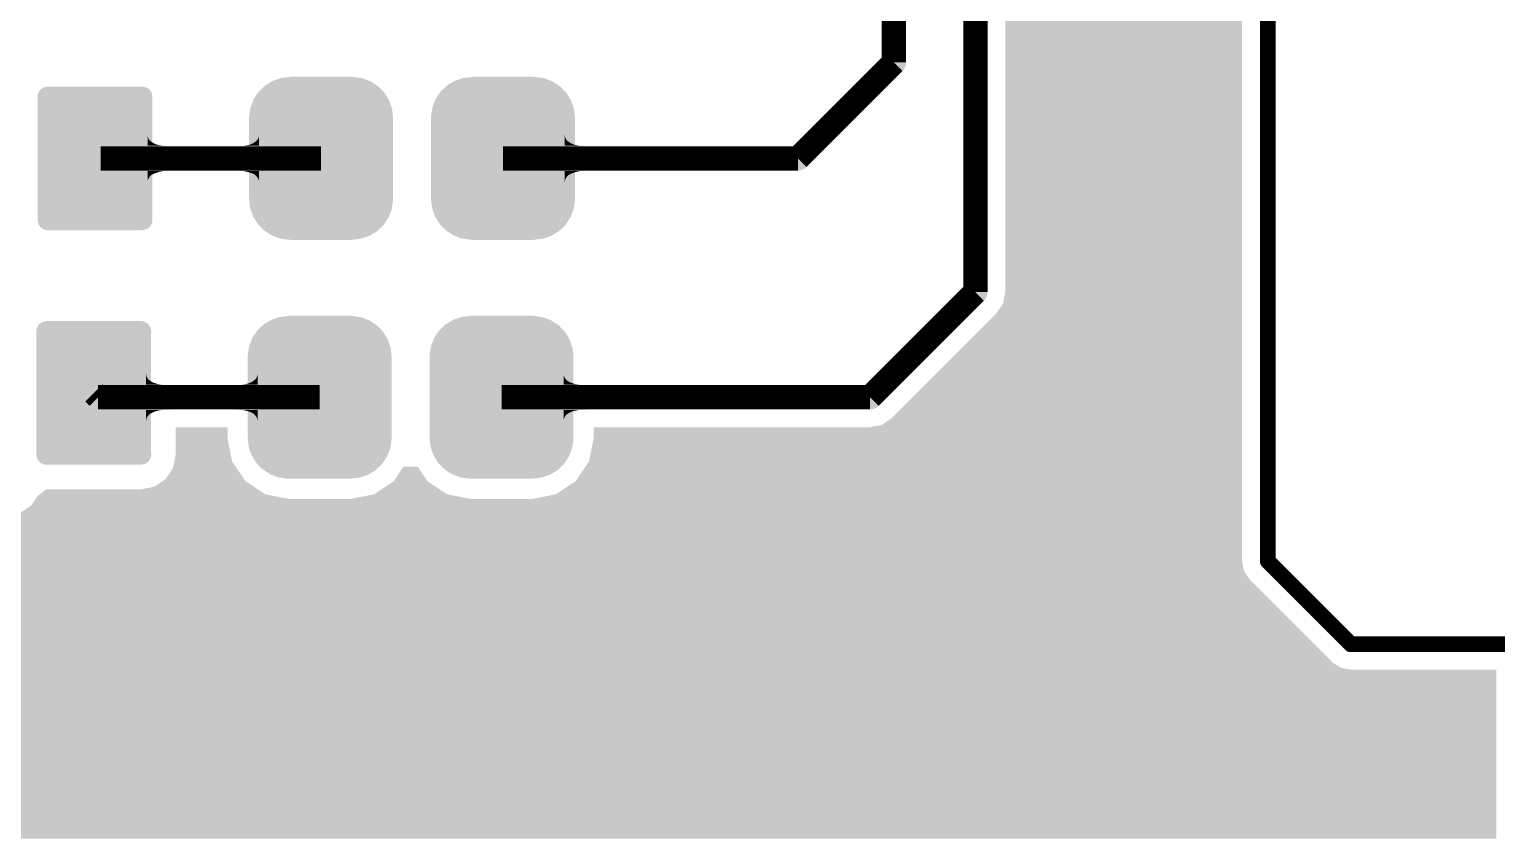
# Model space of a CAD drawing. Header units: millimetres. Extents: x 0.03 to 2.33, y 0.04 to 1.54.
# Drawn here: x 0.641 to 1.245, y 0.06 to 0.393 of the extents above; entities that cross this region are included whole.
import ezdxf

# ---------------------------------------------------------------- set-up
doc = ezdxf.new("R2010")
doc.units = ezdxf.units.MM
doc.layers.get('0').update_dxf_attribs({"linetype": 'CONTINUOUS', "lineweight": 0})
for name, color, linetype, lineweight in [('PCB_KUR_GTL', 30, 'CONTINUOUS', 0), ('PCB_KUR_GTP', 254, 'CONTINUOUS', 0), ('PCB_KUR_GTS', 254, 'CONTINUOUS', 0)]:
    doc.layers.add(name, color=color, linetype=linetype, lineweight=lineweight)

# ---------------------------------------------------------------- blocks, each defined once
blk = doc.blocks.new('CUSTOM_5')
for points in [[(-0.02165, 0.0254), (-0.02152, 0.02613), (0.02165, 0.0254), (0.02142, 0.02613)], [(-0.02165, -0.0254), (-0.02165, 0.0254), (0.02165, -0.0254), (0.02165, 0.0254)], [(-0.02152, 0.02613), (-0.02114, 0.02664), (0.02142, 0.02613), (0.02126, 0.02664)], [(-0.02114, 0.02664), (-0.02074, 0.02716), (0.02126, 0.02664), (0.02057, 0.02716)], [(-0.02074, 0.02716), (-0.0199, 0.02742), (0.02057, 0.02716), (0.02023, 0.02742)], [(-0.0199, 0.02742), (-0.0195, 0.02755), (0.02023, 0.02742), (0.0195, 0.02755)], [(-0.02142, -0.02613), (-0.02165, -0.0254), (0.02152, -0.02613), (0.02165, -0.0254)], [(-0.02126, -0.02664), (-0.02142, -0.02613), (0.02114, -0.02664), (0.02152, -0.02613)], [(-0.02057, -0.02716), (-0.02126, -0.02664), (0.02074, -0.02716), (0.02114, -0.02664)], [(-0.02023, -0.02742), (-0.02057, -0.02716), (0.0199, -0.02742), (0.02074, -0.02716)], [(-0.0195, -0.02755), (-0.02023, -0.02742), (0.0195, -0.02755), (0.0199, -0.02742)]]:
    blk.add_solid(points)
blk = doc.blocks.new('CUSTOM_60')
for points in [[(-0.02358, 0.0236), (-0.02201, 0.02547), (0.02349, 0.0236), (0.02213, 0.02547)], [(-0.02201, 0.02547), (-0.02153, 0.02605), (0.02213, 0.02547), (0.02143, 0.02605)], [(-0.02153, 0.02605), (-0.01951, 0.0275), (0.02143, 0.02605), (0.01967, 0.0275)], [(-0.01951, 0.0275), (-0.01894, 0.02792), (0.01967, 0.0275), (0.0188, 0.02792)], [(-0.01894, 0.02792), (-0.01652, 0.02887), (0.0188, 0.02792), (0.01678, 0.02887)], [(-0.01652, 0.02887), (-0.01597, 0.02909), (0.01678, 0.02887), (0.01566, 0.02909)], [(-0.01597, 0.02909), (-0.01288, 0.02948), (0.01566, 0.02909), (0.01365, 0.02948)], [(-0.01288, 0.02948), (-0.0128, 0.02949), (0.01365, 0.02948), (0.01336, 0.02949)], [(-0.0128, 0.02951), (-0.0128, 0.02955), (0.0128, 0.02951), (0.0128, 0.02955)], [(-0.0128, 0.02949), (-0.0128, 0.02951), (0.01336, 0.02949), (0.0128, 0.02951)], [(-0.02557, 0.01758), (-0.02511, 0.01992), (0.02549, 0.01758), (0.02519, 0.01992)], [(-0.02511, 0.01992), (-0.02495, 0.02071), (0.02519, 0.01992), (0.02487, 0.02071)], [(-0.02495, 0.02071), (-0.02391, 0.02288), (0.02487, 0.02071), (0.02401, 0.02288)], [(-0.02391, 0.02288), (-0.02358, 0.0236), (0.02401, 0.02288), (0.02349, 0.0236)], [(-0.0256, 0.01675), (-0.02557, 0.01758), (0.0256, 0.01675), (0.02549, 0.01758)], [(-0.0256, 0.0167), (-0.0256, 0.01675), (0.0256, 0.0167), (0.0256, 0.01675)], [(-0.0256, -0.0167), (-0.0256, 0.0167), (0.0256, -0.0167), (0.0256, 0.0167)], [(-0.0256, -0.01675), (-0.0256, -0.0167), (0.0256, -0.01675), (0.0256, -0.0167)], [(-0.02549, -0.0176), (-0.0256, -0.01675), (0.02557, -0.0176), (0.0256, -0.01675)], [(-0.02519, -0.01992), (-0.02549, -0.0176), (0.02511, -0.01992), (0.02557, -0.0176)], [(-0.02486, -0.02073), (-0.02519, -0.01992), (0.02495, -0.02073), (0.02511, -0.01992)], [(-0.024, -0.02288), (-0.02486, -0.02073), (0.02392, -0.02288), (0.02495, -0.02073)], [(-0.02347, -0.02361), (-0.024, -0.02288), (0.02358, -0.02361), (0.02392, -0.02288)], [(-0.02212, -0.02546), (-0.02347, -0.02361), (0.02203, -0.02546), (0.02358, -0.02361)], [(-0.02139, -0.02607), (-0.02212, -0.02546), (0.02153, -0.02607), (0.02203, -0.02546)], [(-0.01966, -0.0275), (-0.02139, -0.02607), (0.01955, -0.0275), (0.02153, -0.02607)], [(-0.01872, -0.02794), (-0.01966, -0.0275), (0.01894, -0.02794), (0.01955, -0.0275)], [(-0.01677, -0.02886), (-0.01872, -0.02794), (0.0166, -0.02886), (0.01894, -0.02794)], [(-0.01546, -0.02911), (-0.01677, -0.02886), (0.01597, -0.02911), (0.0166, -0.02886)], [(-0.01363, -0.02946), (-0.01546, -0.02911), (0.01316, -0.02946), (0.01597, -0.02911)], [(-0.0128, -0.02949), (-0.01363, -0.02946), (0.01295, -0.02949), (0.01316, -0.02946)], [(-0.0128, -0.02951), (-0.0128, -0.02949), (0.0128, -0.02951), (0.01295, -0.02949)], [(-0.0128, -0.02955), (-0.0128, -0.02951), (0.0128, -0.02955), (0.0128, -0.02951)]]:
    blk.add_solid(points)
blk = doc.blocks.new('ROUND_7')
h = blk.add_hatch(color=256)
edge = h.paths.add_edge_path(flags=0)
edge.add_arc((0, 0), 0.00325, 0, 360)
blk = doc.blocks.new('ROUND_8')
h = blk.add_hatch(color=256)
edge = h.paths.add_edge_path(flags=0)
edge.add_arc((0, 0), 0.005, 0, 360)
blk = doc.blocks.new('CUSTOM_20')
for points in [[(-0.02365, 0.0254), (-0.02352, 0.02643), (0.02365, 0.0254), (0.02342, 0.02643)], [(-0.02364, 0.02508), (-0.02365, 0.0254), (0.02364, 0.02508), (0.02365, 0.0254)], [(-0.0236, 0.02476), (-0.02364, 0.02508), (0.0236, 0.02476), (0.02364, 0.02508)], [(-0.0236, -0.02476), (-0.0236, 0.02476), (0.0236, -0.02476), (0.0236, 0.02476)], [(-0.02352, 0.02643), (-0.02314, 0.02717), (0.02342, 0.02643), (0.02325, 0.02717)], [(-0.02314, 0.02717), (-0.0227, 0.02804), (0.02325, 0.02717), (0.02257, 0.02804)], [(-0.0227, 0.02804), (-0.02198, 0.0286), (0.02257, 0.02804), (0.02214, 0.0286)], [(-0.02198, 0.0286), (-0.02127, 0.02915), (0.02214, 0.0286), (0.02105, 0.02915)], [(-0.02127, 0.02915), (-0.02008, 0.02942), (0.02105, 0.02915), (0.02053, 0.02942)], [(-0.02008, 0.02942), (-0.0195, 0.02955), (0.02053, 0.02942), (0.0195, 0.02955)], [(-0.02365, -0.0254), (-0.02364, -0.02508), (0.02365, -0.0254), (0.02364, -0.02508)], [(-0.02342, -0.02643), (-0.02365, -0.0254), (0.02352, -0.02643), (0.02365, -0.0254)], [(-0.02364, -0.02508), (-0.0236, -0.02476), (0.02364, -0.02508), (0.0236, -0.02476)], [(-0.02325, -0.02717), (-0.02342, -0.02643), (0.02314, -0.02717), (0.02352, -0.02643)], [(-0.02257, -0.02804), (-0.02325, -0.02717), (0.0227, -0.02804), (0.02314, -0.02717)], [(-0.02214, -0.0286), (-0.02257, -0.02804), (0.02198, -0.0286), (0.0227, -0.02804)], [(-0.02105, -0.02915), (-0.02214, -0.0286), (0.02127, -0.02915), (0.02198, -0.0286)], [(-0.02053, -0.02942), (-0.02105, -0.02915), (0.02008, -0.02942), (0.02127, -0.02915)], [(-0.0195, -0.02955), (-0.02053, -0.02942), (0.0195, -0.02955), (0.02008, -0.02942)]]:
    blk.add_solid(points)
blk = doc.blocks.new('CUSTOM_74')
for points in [[(-0.02303, 0.02998), (-0.02033, 0.03162), (0.02296, 0.02998), (0.02048, 0.03162)], [(-0.02033, 0.03162), (-0.0199, 0.03188), (0.02048, 0.03162), (0.0198, 0.03188)], [(-0.0199, 0.03188), (-0.01681, 0.03293), (0.0198, 0.03188), (0.01706, 0.03293)], [(-0.01681, 0.03293), (-0.01644, 0.03306), (0.01706, 0.03293), (0.0162, 0.03306)], [(-0.01644, 0.03306), (-0.0128, 0.03345), (0.0162, 0.03306), (0.01352, 0.03345)], [(-0.0128, 0.03348), (-0.0128, 0.03355), (0.0128, 0.03348), (0.0128, 0.03355)], [(-0.0128, 0.03347), (-0.0128, 0.03348), (0.01344, 0.03347), (0.0128, 0.03348)], [(-0.0128, 0.03345), (-0.0128, 0.03347), (0.01352, 0.03345), (0.01344, 0.03347)], [(-0.02792, 0.02385), (-0.02771, 0.0244), (0.02799, 0.02385), (0.02765, 0.0244)], [(-0.02771, 0.0244), (-0.02599, 0.02697), (0.02765, 0.0244), (0.02608, 0.02697)], [(-0.02599, 0.02697), (-0.02568, 0.02744), (0.02608, 0.02697), (0.02562, 0.02744)], [(-0.02568, 0.02744), (-0.02343, 0.0296), (0.02562, 0.02744), (0.02353, 0.0296)], [(-0.02343, 0.0296), (-0.02303, 0.02998), (0.02353, 0.0296), (0.02296, 0.02998)], [(-0.02959, 0.01737), (-0.02912, 0.02039), (0.02953, 0.01737), (0.02919, 0.02039)], [(-0.02912, 0.02039), (-0.02903, 0.02099), (0.02919, 0.02039), (0.02898, 0.02099)], [(-0.02903, 0.02099), (-0.02792, 0.02385), (0.02898, 0.02099), (0.02799, 0.02385)], [(-0.0296, 0.01675), (-0.02959, 0.01737), (0.0296, 0.01675), (0.02953, 0.01737)], [(-0.0296, 0.0167), (-0.0296, 0.01675), (0.0296, 0.0167), (0.0296, 0.01675)], [(-0.0296, -0.0167), (-0.0296, 0.0167), (0.0296, -0.0167), (0.0296, 0.0167)], [(-0.0296, -0.01675), (-0.0296, -0.0167), (0.0296, -0.01675), (0.0296, -0.0167)], [(-0.02953, -0.01737), (-0.0296, -0.01675), (0.02959, -0.01737), (0.0296, -0.01675)], [(-0.02919, -0.02039), (-0.02953, -0.01737), (0.02912, -0.02039), (0.02959, -0.01737)], [(-0.02898, -0.02099), (-0.02919, -0.02039), (0.02903, -0.02099), (0.02912, -0.02039)], [(-0.02799, -0.02385), (-0.02898, -0.02099), (0.02792, -0.02385), (0.02903, -0.02099)], [(-0.02765, -0.0244), (-0.02799, -0.02385), (0.02771, -0.0244), (0.02792, -0.02385)], [(-0.02608, -0.02697), (-0.02765, -0.0244), (0.026, -0.02697), (0.02771, -0.0244)], [(-0.02562, -0.02745), (-0.02608, -0.02697), (0.02568, -0.02745), (0.026, -0.02697)], [(-0.02353, -0.0296), (-0.02562, -0.02745), (0.02343, -0.0296), (0.02568, -0.02745)], [(-0.02296, -0.02998), (-0.02353, -0.0296), (0.02303, -0.02998), (0.02343, -0.0296)], [(-0.02048, -0.03162), (-0.02296, -0.02998), (0.02034, -0.03162), (0.02303, -0.02998)], [(-0.0198, -0.03188), (-0.02048, -0.03162), (0.0199, -0.03188), (0.02034, -0.03162)], [(-0.01706, -0.03293), (-0.0198, -0.03188), (0.01682, -0.03293), (0.0199, -0.03188)], [(-0.01618, -0.03306), (-0.01706, -0.03293), (0.01644, -0.03306), (0.01682, -0.03293)], [(-0.0135, -0.03346), (-0.01618, -0.03306), (0.0128, -0.03346), (0.01644, -0.03306)], [(-0.01344, -0.03347), (-0.0135, -0.03346), (0.0128, -0.03347), (0.0128, -0.03346)], [(-0.0128, -0.03348), (-0.01344, -0.03347), (0.0128, -0.03348), (0.0128, -0.03347)], [(-0.0128, -0.03355), (-0.0128, -0.03348), (0.0128, -0.03355), (0.0128, -0.03348)]]:
    blk.add_solid(points)

msp = doc.modelspace()

# ---------------------------------------------------------------- linework, layer by layer
at = {"layer": 'PCB_KUR_GTL', "lineweight": 211}
for points, const_width in [([(1.0306, 0.2849), (1.0306, 0.6313)], 0.01), ([(1.1509, 0.1741), (1.1509, 0.6313)], 0.0065), ([(0.9971, 0.3794), (0.9971, 0.6176)], 0.01), ([(0.9576, 0.3399), (0.9971, 0.3794)], 0.01), ([(0.6709, 0.3399), (0.7615, 0.3399)], 0.01), ([(0.8363, 0.3399), (0.9576, 0.3399)], 0.01), ([(0.9873, 0.2416), (1.0306, 0.2849)], 0.01), ([(0.668, 0.2434), (0.6698, 0.2416)], 0.01), ([(0.6698, 0.2416), (0.7609, 0.2416)], 0.01), ([(0.8357, 0.2416), (0.9873, 0.2416)], 0.01), ([(1.1509, 0.1741), (1.185, 0.14)], 0.0065), ([(1.185, 0.14), (1.342, 0.14)], 0.0065)]:
    msp.add_lwpolyline(points, dxfattribs=dict(at, const_width=const_width))
at = {"layer": 'PCB_KUR_GTL'}
for points in [[(1.0429, 0.2849), (1.0429, 0.6146), (1.1403, 0.2849), (1.1403, 0.6146)], [(0.69011, 0.3489), (0.69011, 0.34973), (0.6902, 0.3489), (0.69011, 0.34973)], [(0.69011, 0.348), (0.69011, 0.3489), (0.6905, 0.348), (0.6902, 0.3489)], [(0.69011, 0.3473), (0.69011, 0.348), (0.691, 0.3473), (0.6905, 0.348)], [(0.69011, 0.3467), (0.69011, 0.3473), (0.6917, 0.3467), (0.691, 0.3473)], [(0.69011, 0.3461), (0.69011, 0.3467), (0.6927, 0.3461), (0.6917, 0.3467)], [(0.69011, 0.3456), (0.69011, 0.3461), (0.6938, 0.3456), (0.6927, 0.3461)], [(0.69011, 0.3453), (0.69011, 0.3456), (0.6951, 0.3453), (0.6938, 0.3456)], [(0.69011, 0.3451), (0.69011, 0.3453), (0.6966, 0.3451), (0.6951, 0.3453)], [(0.69011, 0.3449), (0.69011, 0.3451), (0.6983, 0.3449), (0.6966, 0.3451)], [(0.69011, 0.3349), (0.69011, 0.3449), (0.7002, 0.3349), (0.7002, 0.3449)], [(0.69011, 0.3449), (0.69011, 0.3449), (0.7002, 0.3449), (0.6983, 0.3449)], [(0.7259, 0.3349), (0.7259, 0.3449), (0.736, 0.3349), (0.736, 0.3449)], [(0.7278, 0.3449), (0.7295, 0.3451), (0.736, 0.3449), (0.736, 0.3451)], [(0.7295, 0.3451), (0.731, 0.3453), (0.736, 0.3451), (0.736, 0.3453)], [(0.731, 0.3453), (0.7324, 0.3456), (0.736, 0.3453), (0.736, 0.3456)], [(0.7324, 0.3456), (0.7335, 0.3461), (0.736, 0.3456), (0.736, 0.3461)], [(0.7335, 0.3461), (0.7344, 0.3467), (0.736, 0.3461), (0.736, 0.3467)], [(0.7344, 0.3467), (0.7351, 0.3473), (0.736, 0.3467), (0.736, 0.3473)], [(0.7351, 0.3473), (0.7356, 0.348), (0.736, 0.3473), (0.736, 0.348)], [(0.7356, 0.348), (0.7359, 0.3489), (0.736, 0.348), (0.736, 0.3489)], [(0.7359, 0.3489), (0.736, 0.34973), (0.736, 0.3489), (0.736, 0.34973)], [(0.86171, 0.3489), (0.86171, 0.34973), (0.8618, 0.3489), (0.86171, 0.34973)], [(0.86171, 0.348), (0.86171, 0.3489), (0.8621, 0.348), (0.8618, 0.3489)], [(0.86171, 0.3473), (0.86171, 0.348), (0.8626, 0.3473), (0.8621, 0.348)], [(0.86171, 0.3467), (0.86171, 0.3473), (0.8633, 0.3467), (0.8626, 0.3473)], [(0.86171, 0.3461), (0.86171, 0.3467), (0.8643, 0.3461), (0.8633, 0.3467)], [(0.86171, 0.3456), (0.86171, 0.3461), (0.8654, 0.3456), (0.8643, 0.3461)], [(0.86171, 0.3453), (0.86171, 0.3456), (0.8667, 0.3453), (0.8654, 0.3456)], [(0.86171, 0.3451), (0.86171, 0.3453), (0.8682, 0.3451), (0.8667, 0.3453)], [(0.86171, 0.3449), (0.86171, 0.3451), (0.8699, 0.3449), (0.8682, 0.3451)], [(0.86171, 0.3349), (0.86171, 0.3449), (0.8718, 0.3349), (0.8718, 0.3449)], [(0.86171, 0.3449), (0.86171, 0.3449), (0.8718, 0.3449), (0.8699, 0.3449)], [(0.69011, 0.3348), (0.69011, 0.3349), (0.6983, 0.3348), (0.7002, 0.3349)], [(0.69011, 0.3347), (0.69011, 0.3348), (0.6966, 0.3347), (0.6983, 0.3348)], [(0.69011, 0.3344), (0.69011, 0.3347), (0.6951, 0.3344), (0.6966, 0.3347)], [(0.69011, 0.334), (0.69011, 0.3344), (0.6938, 0.334), (0.6951, 0.3344)], [(0.69011, 0.3336), (0.69011, 0.334), (0.6927, 0.3336), (0.6938, 0.334)], [(0.69011, 0.3331), (0.69011, 0.3336), (0.6917, 0.3331), (0.6927, 0.3336)], [(0.69011, 0.3324), (0.69011, 0.3331), (0.691, 0.3324), (0.6917, 0.3331)], [(0.69011, 0.3316), (0.69011, 0.3324), (0.6905, 0.3316), (0.691, 0.3324)], [(0.7278, 0.3348), (0.7259, 0.3349), (0.736, 0.3348), (0.736, 0.3349)], [(0.7295, 0.3347), (0.7278, 0.3348), (0.736, 0.3347), (0.736, 0.3348)], [(0.731, 0.3344), (0.7295, 0.3347), (0.736, 0.3344), (0.736, 0.3347)], [(0.7324, 0.334), (0.731, 0.3344), (0.736, 0.334), (0.736, 0.3344)], [(0.7335, 0.3336), (0.7324, 0.334), (0.736, 0.3336), (0.736, 0.334)], [(0.7344, 0.3331), (0.7335, 0.3336), (0.736, 0.3331), (0.736, 0.3336)], [(0.7351, 0.3324), (0.7344, 0.3331), (0.736, 0.3324), (0.736, 0.3331)], [(0.7356, 0.3316), (0.7351, 0.3324), (0.736, 0.3316), (0.736, 0.3324)], [(0.86171, 0.3348), (0.86171, 0.3349), (0.8699, 0.3348), (0.8718, 0.3349)], [(0.86171, 0.3347), (0.86171, 0.3348), (0.8682, 0.3347), (0.8699, 0.3348)], [(0.86171, 0.3344), (0.86171, 0.3347), (0.8667, 0.3344), (0.8682, 0.3347)], [(0.86171, 0.334), (0.86171, 0.3344), (0.8654, 0.334), (0.8667, 0.3344)], [(0.86171, 0.3336), (0.86171, 0.334), (0.8643, 0.3336), (0.8654, 0.334)], [(0.86171, 0.3331), (0.86171, 0.3336), (0.8633, 0.3331), (0.8643, 0.3336)], [(0.86171, 0.3324), (0.86171, 0.3331), (0.8626, 0.3324), (0.8633, 0.3331)], [(0.86171, 0.3316), (0.86171, 0.3324), (0.8621, 0.3316), (0.8626, 0.3324)], [(0.69011, 0.3308), (0.69011, 0.3316), (0.6902, 0.3308), (0.6905, 0.3316)], [(0.69011, 0.32988), (0.69011, 0.3308), (0.69011, 0.32988), (0.6902, 0.3308)], [(0.7359, 0.3308), (0.7356, 0.3316), (0.736, 0.3308), (0.736, 0.3316)], [(0.73599, 0.32988), (0.7359, 0.3308), (0.736, 0.32988), (0.736, 0.3308)], [(0.73599, 0.32988), (0.73599, 0.32988), (0.73599, 0.32988), (0.736, 0.32988)], [(0.86171, 0.3308), (0.86171, 0.3316), (0.8618, 0.3308), (0.8621, 0.3316)], [(0.86171, 0.32988), (0.86171, 0.3308), (0.86171, 0.32988), (0.8618, 0.3308)], [(1.042, 0.2802), (1.0429, 0.2849), (1.1403, 0.2802), (1.1403, 0.2849)], [(1.0393, 0.2762), (1.042, 0.2802), (1.1403, 0.2762), (1.1403, 0.2802)], [(0.996, 0.2329), (1.0393, 0.2762), (1.1403, 0.2329), (1.1403, 0.2762)], [(0.68951, 0.2506), (0.68951, 0.25152), (0.6896, 0.2506), (0.68951, 0.25152)], [(0.68951, 0.2498), (0.68951, 0.2506), (0.6899, 0.2498), (0.6896, 0.2506)], [(0.68951, 0.249), (0.68951, 0.2498), (0.6904, 0.249), (0.6899, 0.2498)], [(0.68951, 0.2484), (0.68951, 0.249), (0.6912, 0.2484), (0.6904, 0.249)], [(0.68951, 0.2478), (0.68951, 0.2484), (0.6921, 0.2478), (0.6912, 0.2484)], [(0.68951, 0.2474), (0.68951, 0.2478), (0.6932, 0.2474), (0.6921, 0.2478)], [(0.7318, 0.2474), (0.7329, 0.2478), (0.7354, 0.2474), (0.7354, 0.2478)], [(0.7329, 0.2478), (0.7338, 0.2484), (0.7354, 0.2478), (0.7354, 0.2484)], [(0.7338, 0.2484), (0.7345, 0.249), (0.7354, 0.2484), (0.7354, 0.249)], [(0.7345, 0.249), (0.735, 0.2498), (0.7354, 0.249), (0.7354, 0.2498)], [(0.735, 0.2498), (0.7353, 0.2506), (0.7354, 0.2498), (0.7354, 0.2506)], [(0.7353, 0.2506), (0.7354, 0.25152), (0.7354, 0.2506), (0.7354, 0.25152)], [(0.86121, 0.2506), (0.86121, 0.25152), (0.8613, 0.2506), (0.86121, 0.25152)], [(0.86121, 0.2498), (0.86121, 0.2506), (0.8616, 0.2498), (0.8613, 0.2506)], [(0.86121, 0.249), (0.86121, 0.2498), (0.8621, 0.249), (0.8616, 0.2498)], [(0.86121, 0.2484), (0.86121, 0.249), (0.8628, 0.2484), (0.8621, 0.249)], [(0.86121, 0.2478), (0.86121, 0.2484), (0.8637, 0.2478), (0.8628, 0.2484)], [(0.86121, 0.2474), (0.86121, 0.2478), (0.8648, 0.2474), (0.8637, 0.2478)], [(0.68951, 0.247), (0.68951, 0.2474), (0.6945, 0.247), (0.6932, 0.2474)], [(0.68951, 0.2468), (0.68951, 0.247), (0.696, 0.2468), (0.6945, 0.247)], [(0.68951, 0.2466), (0.68951, 0.2468), (0.6977, 0.2466), (0.696, 0.2468)], [(0.68951, 0.2366), (0.68951, 0.2466), (0.6997, 0.2366), (0.6997, 0.2466)], [(0.68951, 0.2466), (0.68951, 0.2466), (0.6997, 0.2466), (0.6977, 0.2466)], [(0.7253, 0.2366), (0.7253, 0.2466), (0.7354, 0.2366), (0.7354, 0.2466)], [(0.7272, 0.2466), (0.729, 0.2468), (0.7354, 0.2466), (0.7354, 0.2468)], [(0.729, 0.2468), (0.7305, 0.247), (0.7354, 0.2468), (0.7354, 0.247)], [(0.7305, 0.247), (0.7318, 0.2474), (0.7354, 0.247), (0.7354, 0.2474)], [(0.86121, 0.247), (0.86121, 0.2474), (0.8661, 0.247), (0.8648, 0.2474)], [(0.86121, 0.2468), (0.86121, 0.247), (0.8676, 0.2468), (0.8661, 0.247)], [(0.86121, 0.2466), (0.86121, 0.2468), (0.8694, 0.2466), (0.8676, 0.2468)], [(0.86121, 0.2366), (0.86121, 0.2466), (0.8713, 0.2366), (0.8713, 0.2466)], [(0.86121, 0.2466), (0.86121, 0.2466), (0.8713, 0.2466), (0.8694, 0.2466)], [(0.68951, 0.2365), (0.68951, 0.2366), (0.6977, 0.2365), (0.6997, 0.2366)], [(0.68951, 0.2364), (0.68951, 0.2365), (0.696, 0.2364), (0.6977, 0.2365)], [(0.68951, 0.2361), (0.68951, 0.2364), (0.6945, 0.2361), (0.696, 0.2364)], [(0.68951, 0.2358), (0.68951, 0.2361), (0.6932, 0.2358), (0.6945, 0.2361)], [(0.68951, 0.2353), (0.68951, 0.2358), (0.6921, 0.2353), (0.6932, 0.2358)], [(0.7272, 0.2365), (0.7253, 0.2366), (0.7354, 0.2365), (0.7354, 0.2366)], [(0.729, 0.2364), (0.7272, 0.2365), (0.7354, 0.2364), (0.7354, 0.2365)], [(0.7305, 0.2361), (0.729, 0.2364), (0.7354, 0.2361), (0.7354, 0.2364)], [(0.7318, 0.2358), (0.7305, 0.2361), (0.7354, 0.2358), (0.7354, 0.2361)], [(0.7329, 0.2353), (0.7318, 0.2358), (0.7354, 0.2353), (0.7354, 0.2358)], [(0.86121, 0.2365), (0.86121, 0.2366), (0.8694, 0.2365), (0.8713, 0.2366)], [(0.86121, 0.2364), (0.86121, 0.2365), (0.8676, 0.2364), (0.8694, 0.2365)], [(0.86121, 0.2361), (0.86121, 0.2364), (0.8661, 0.2361), (0.8676, 0.2364)], [(0.86121, 0.2358), (0.86121, 0.2361), (0.8648, 0.2358), (0.8661, 0.2361)], [(0.86121, 0.2353), (0.86121, 0.2358), (0.8637, 0.2353), (0.8648, 0.2358)], [(0.68951, 0.2348), (0.68951, 0.2353), (0.6912, 0.2348), (0.6921, 0.2353)], [(0.68951, 0.2341), (0.68951, 0.2348), (0.6904, 0.2341), (0.6912, 0.2348)], [(0.68951, 0.2334), (0.68951, 0.2341), (0.6899, 0.2334), (0.6904, 0.2341)], [(0.68951, 0.2325), (0.68951, 0.2334), (0.6896, 0.2325), (0.6899, 0.2334)], [(0.68951, 0.23167), (0.68951, 0.2325), (0.68951, 0.23167), (0.6896, 0.2325)], [(0.7338, 0.2348), (0.7329, 0.2353), (0.7354, 0.2348), (0.7354, 0.2353)], [(0.7345, 0.2341), (0.7338, 0.2348), (0.7354, 0.2341), (0.7354, 0.2348)], [(0.735, 0.2334), (0.7345, 0.2341), (0.7354, 0.2334), (0.7354, 0.2341)], [(0.7353, 0.2325), (0.735, 0.2334), (0.73539, 0.2325), (0.7354, 0.2334)], [(0.73539, 0.23167), (0.7353, 0.2325), (0.73539, 0.23167), (0.73539, 0.2325)], [(0.86121, 0.2348), (0.86121, 0.2353), (0.8628, 0.2348), (0.8637, 0.2353)], [(0.86121, 0.2341), (0.86121, 0.2348), (0.8621, 0.2341), (0.8628, 0.2348)], [(0.86121, 0.2334), (0.86121, 0.2341), (0.8616, 0.2334), (0.8621, 0.2341)], [(0.86121, 0.2325), (0.86121, 0.2334), (0.8613, 0.2325), (0.8616, 0.2334)], [(0.86121, 0.23167), (0.86121, 0.2325), (0.86121, 0.23167), (0.8613, 0.2325)], [(0.9873, 0.2293), (0.992, 0.2302), (1.1403, 0.2293), (1.1403, 0.2302)], [(0.992, 0.2302), (0.996, 0.2329), (1.1403, 0.2302), (1.1403, 0.2329)], [(0.7017, 0.2248), (0.7017, 0.2293), (0.723, 0.2248), (0.723, 0.2293)], [(0.7017, 0.218), (0.7017, 0.2248), (0.72435, 0.218), (0.723, 0.2248)], [(0.8717, 0.2152), (0.8736, 0.2248), (1.1403, 0.2152), (1.1403, 0.2248)], [(0.8736, 0.2248), (0.8736, 0.2293), (1.1403, 0.2248), (1.1403, 0.2293)], [(0.70114, 0.2152), (0.7017, 0.218), (0.7249, 0.2152), (0.72435, 0.218)], [(0.6975, 0.2079), (0.7006, 0.2125), (0.72986, 0.2079), (0.72673, 0.2125)], [(0.7006, 0.2125), (0.70114, 0.2152), (0.72673, 0.2125), (0.7249, 0.2152)], [(0.7914, 0.2071), (0.7954, 0.2131), (0.8052, 0.2071), (0.8012, 0.2131)], [(0.8662, 0.2071), (0.8717, 0.2152), (1.1403, 0.2071), (1.1403, 0.2152)], [(0.6929, 0.2048), (0.69631, 0.2071), (0.73385, 0.2048), (0.7304, 0.2071)], [(0.69631, 0.2071), (0.6975, 0.2079), (0.7304, 0.2071), (0.72986, 0.2079)], [(0.7833, 0.2017), (0.7914, 0.2071), (0.8133, 0.2017), (0.8052, 0.2071)], [(0.8581, 0.2017), (0.8662, 0.2071), (1.1403, 0.2017), (1.1403, 0.2071)], [(0.6423, 0.1971), (0.6441, 0.1998), (1.1403, 0.1971), (1.1403, 0.1998)], [(0.6441, 0.1998), (0.6449, 0.201), (0.7481, 0.1998), (0.74204, 0.201)], [(0.6449, 0.201), (0.64583, 0.2017), (0.74204, 0.201), (0.7385, 0.2017)], [(0.64583, 0.2017), (0.6485, 0.2037), (0.7385, 0.2017), (0.7355, 0.2037)], [(0.6874, 0.2037), (0.6929, 0.2048), (0.7355, 0.2037), (0.73385, 0.2048)], [(0.7737, 0.1998), (0.7833, 0.2017), (0.8229, 0.1998), (0.8133, 0.2017)], [(0.8485, 0.1998), (0.8581, 0.2017), (1.1403, 0.1998), (1.1403, 0.2017)], [(0.02953, 0.1741), (0.02954, 0.1935), (1.1403, 0.1741), (1.1403, 0.1935)], [(0.6338, 0.1935), (0.6384, 0.1945), (1.1403, 0.1935), (1.1403, 0.1945)], [(0.6384, 0.1945), (0.6423, 0.1971), (1.1403, 0.1945), (1.1403, 0.1971)], [(0.02953, 0.1701), (0.02953, 0.1741), (1.1411, 0.1701), (1.1403, 0.1741)], [(0.02953, 0.1696), (0.02953, 0.1701), (1.14144, 0.1696), (1.1411, 0.1701)], [(0.1123, 0.1683), (0.0984, 0.1696), (1.14232, 0.1683), (1.14144, 0.1696)], [(0.11753, 0.1667), (0.1123, 0.1683), (1.1434, 0.1667), (1.14232, 0.1683)], [(0.1257, 0.1642), (0.11753, 0.1667), (1.14589, 0.1642), (1.1434, 0.1667)], [(0.138, 0.1576), (0.1257, 0.1642), (1.15247, 0.1576), (1.14589, 0.1642)], [(0.1488, 0.1488), (0.138, 0.1576), (1.16125, 0.1488), (1.15247, 0.1576)], [(0.1576, 0.138), (0.1488, 0.1488), (1.17202, 0.138), (1.16125, 0.1488)], [(0.16055, 0.1325), (0.1576, 0.138), (1.1775, 0.1325), (1.17202, 0.138)], [(0.16173, 0.1303), (0.16055, 0.1325), (1.181, 0.1303), (1.1775, 0.1325)], [(0.16216, 0.1295), (0.16173, 0.1303), (1.185, 0.1295), (1.181, 0.1303)], [(0.1642, 0.1257), (0.16216, 0.1295), (1.2449, 0.1257), (1.2449, 0.1295)], [(0.16216, 0.1295), (0.16216, 0.1295), (1.2449, 0.1295), (1.185, 0.1295)], [(0.1683, 0.1123), (0.1642, 0.1257), (1.2449, 0.1123), (1.2449, 0.1257)], [(0.1696, 0.0984), (0.1683, 0.1123), (1.2449, 0.0984), (1.2449, 0.1123)], [(0.1683, 0.0845), (0.1696, 0.0984), (1.2449, 0.0845), (1.2449, 0.0984)], [(0.1642, 0.0712), (0.1683, 0.0845), (1.2449, 0.0712), (1.2449, 0.0845)], [(0.1605, 0.0643), (0.1642, 0.0712), (1.2449, 0.0643), (1.2449, 0.0712)], [(0.1631, 0.06), (0.1605, 0.0643), (1.2449, 0.06), (1.2449, 0.0643)]]:
    msp.add_solid(points, dxfattribs=at)

# ---------------------------------------------------------------- block references
for name, p in [('ROUND_8', (0.9971, 0.3794)), ('ROUND_8', (0.9971, 0.3794)), ('CUSTOM_60', (0.7615, 0.3399)), ('CUSTOM_60', (0.8363, 0.3399)), ('CUSTOM_5', (0.6685, 0.3399)), ('ROUND_8', (0.6709, 0.3399)), ('ROUND_8', (0.7615, 0.3399)), ('ROUND_8', (0.8363, 0.3399)), ('ROUND_8', (0.9576, 0.3399)), ('ROUND_8', (0.9576, 0.3399)), ('ROUND_8', (1.0306, 0.2849)), ('CUSTOM_5', (0.668, 0.2434)), ('CUSTOM_60', (0.7609, 0.2416)), ('CUSTOM_60', (0.8357, 0.2416)), ('ROUND_8', (0.668, 0.2434)), ('ROUND_8', (0.6698, 0.2416)), ('ROUND_8', (0.6698, 0.2416)), ('ROUND_8', (0.7609, 0.2416)), ('ROUND_8', (0.8357, 0.2416)), ('ROUND_8', (0.9873, 0.2416)), ('ROUND_8', (0.9873, 0.2416)), ('ROUND_7', (1.1509, 0.1741)), ('ROUND_7', (1.1509, 0.1741)), ('ROUND_7', (1.185, 0.14)), ('ROUND_7', (1.185, 0.14))]:
    msp.add_blockref(name, p, dxfattribs=at)
at = {"layer": 'PCB_KUR_GTP'}
for name, p in [('CUSTOM_60', (0.7615, 0.3399)), ('CUSTOM_60', (0.8363, 0.3399)), ('CUSTOM_5', (0.6685, 0.3399)), ('CUSTOM_5', (0.668, 0.2434)), ('CUSTOM_60', (0.7609, 0.2416)), ('CUSTOM_60', (0.8357, 0.2416))]:
    msp.add_blockref(name, p, dxfattribs=at)
at = {"layer": 'PCB_KUR_GTS'}
for name, p in [('CUSTOM_20', (0.6685, 0.3399)), ('CUSTOM_74', (0.7615, 0.3399)), ('CUSTOM_74', (0.8363, 0.3399)), ('CUSTOM_20', (0.668, 0.2434)), ('CUSTOM_74', (0.7609, 0.2416)), ('CUSTOM_74', (0.8357, 0.2416))]:
    msp.add_blockref(name, p, dxfattribs=at)

doc.saveas('drawing.dxf')
